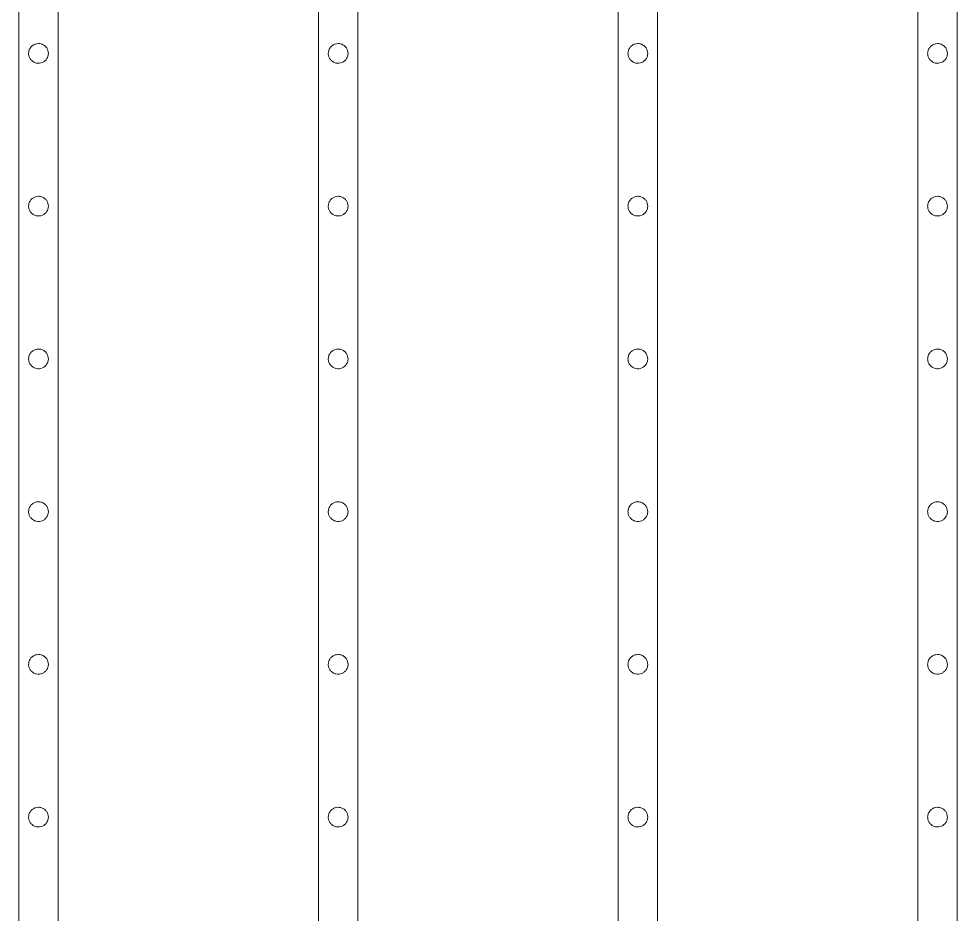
# Model space of a CAD drawing. Header units: millimetres. Extents: x 11948 to 22858, y 1146 to 11361.
# Drawn here: x 14914 to 15866, y 7981 to 8890 of the extents above; entities that cross this region are included whole.
import ezdxf

# ---------------------------------------------------------------- set-up
doc = ezdxf.new("R2010")
doc.units = ezdxf.units.MM
doc.linetypes.add('SLD-Solid', pattern=[0])

msp = doc.modelspace()

# ---------------------------------------------------------------- linework, layer by layer
at = {"linetype": 'SLD-Solid', "lineweight": 0}
for p, q in [((14914.15, 10662.27), (14914.15, 7438.27)), ((14954.15, 7437.27), (14954.15, 10661.27)), ((15218.15, 10662.27), (15218.15, 7438.27)), ((15258.15, 7437.27), (15258.15, 10661.27)), ((15522.15, 10662.27), (15522.15, 7438.27)), ((15562.15, 7437.27), (15562.15, 10661.27)), ((15826.15, 10662.27), (15826.15, 7438.27)), ((15866.15, 7437.27), (15866.15, 10661.27))]:
    msp.add_line(p, q, dxfattribs=at)
for points, knots in [([(14934.15, 8864.77), (14933.09, 8864.67), (14930.99, 8864.47), (14928.16, 8862.97), (14926.25, 8861.07), (14925.1, 8859.14), (14924.28, 8857), (14923.99, 8854.23), (14924.66, 8851.16), (14926.18, 8848.46), (14928.16, 8846.62), (14930.18, 8845.53), (14932.34, 8844.82), (14935.1, 8844.64), (14938.16, 8845.44), (14940.83, 8847.1), (14942.58, 8849.19), (14943.57, 8851.27), (14944.17, 8853.45), (14944.21, 8856.17), (14943.3, 8859.14), (14941.56, 8861.74), (14939.37, 8863.43), (14937.23, 8864.33), (14935.64, 8864.71), (14934.6, 8864.75), (14934.15, 8864.77)], [0, 0, 0, 0, 0.049348, 0.098582, 0.150821, 0.179058, 0.207277, 0.260064, 0.306585, 0.354233, 0.407924, 0.436111, 0.464279, 0.515719, 0.563206, 0.612083, 0.665774, 0.69401, 0.722223, 0.772994, 0.818984, 0.868098, 0.923169, 0.950973, 0.978757, 1, 1, 1, 1]), ([(15238.15, 8864.77), (15237.09, 8864.67), (15234.99, 8864.47), (15232.16, 8862.97), (15230.25, 8861.07), (15229.1, 8859.14), (15228.28, 8857), (15227.99, 8854.23), (15228.66, 8851.16), (15230.18, 8848.46), (15232.16, 8846.62), (15234.18, 8845.53), (15236.34, 8844.82), (15239.1, 8844.64), (15242.16, 8845.44), (15244.83, 8847.1), (15246.58, 8849.19), (15247.57, 8851.27), (15248.17, 8853.45), (15248.21, 8856.17), (15247.3, 8859.14), (15245.56, 8861.74), (15243.37, 8863.43), (15241.23, 8864.33), (15239.64, 8864.71), (15238.6, 8864.75), (15238.15, 8864.77)], [0, 0, 0, 0, 0.04935, 0.098583, 0.150822, 0.179058, 0.207277, 0.260065, 0.306585, 0.354234, 0.407924, 0.436112, 0.464279, 0.51572, 0.563207, 0.612084, 0.665774, 0.69401, 0.722223, 0.772994, 0.818985, 0.868099, 0.92317, 0.950973, 0.978757, 1, 1, 1, 1]), ([(15542.15, 8864.77), (15541.09, 8864.67), (15538.99, 8864.47), (15536.16, 8862.97), (15534.25, 8861.07), (15533.1, 8859.14), (15532.28, 8857), (15531.99, 8854.23), (15532.66, 8851.16), (15534.18, 8848.46), (15536.16, 8846.62), (15538.18, 8845.53), (15540.34, 8844.82), (15543.1, 8844.64), (15546.16, 8845.44), (15548.83, 8847.1), (15550.58, 8849.19), (15551.57, 8851.27), (15552.17, 8853.45), (15552.21, 8856.17), (15551.3, 8859.14), (15549.56, 8861.74), (15547.37, 8863.43), (15545.23, 8864.33), (15543.64, 8864.71), (15542.6, 8864.75), (15542.15, 8864.77)], [0, 0, 0, 0, 0.04935, 0.098583, 0.150822, 0.179058, 0.207277, 0.260065, 0.306585, 0.354234, 0.407924, 0.436112, 0.46428, 0.51572, 0.563207, 0.612084, 0.665774, 0.694011, 0.722223, 0.772994, 0.818985, 0.868099, 0.92317, 0.950973, 0.978757, 1, 1, 1, 1]), ([(15846.15, 8864.77), (15845.09, 8864.67), (15842.99, 8864.47), (15840.16, 8862.97), (15838.25, 8861.07), (15837.1, 8859.14), (15836.28, 8857), (15835.99, 8854.23), (15836.66, 8851.16), (15838.18, 8848.46), (15840.16, 8846.62), (15842.18, 8845.53), (15844.34, 8844.82), (15847.1, 8844.64), (15850.16, 8845.44), (15852.83, 8847.1), (15854.58, 8849.19), (15855.57, 8851.27), (15856.17, 8853.45), (15856.21, 8856.17), (15855.3, 8859.14), (15853.56, 8861.74), (15851.37, 8863.43), (15849.23, 8864.33), (15847.64, 8864.71), (15846.6, 8864.75), (15846.15, 8864.77)], [0, 0, 0, 0, 0.04935, 0.098583, 0.150822, 0.179058, 0.207278, 0.260065, 0.306586, 0.354234, 0.407924, 0.436112, 0.46428, 0.515721, 0.563208, 0.612085, 0.665774, 0.694011, 0.722223, 0.772994, 0.818985, 0.868099, 0.923171, 0.950973, 0.978759, 1, 1, 1, 1]), ([(14934.15, 8709.77), (14933.09, 8709.67), (14930.99, 8709.47), (14928.16, 8707.97), (14926.25, 8706.07), (14925.1, 8704.14), (14924.28, 8702), (14923.99, 8699.23), (14924.66, 8696.16), (14926.18, 8693.46), (14928.16, 8691.62), (14930.18, 8690.53), (14932.34, 8689.82), (14935.1, 8689.64), (14938.16, 8690.44), (14940.83, 8692.1), (14942.58, 8694.19), (14943.57, 8696.27), (14944.17, 8698.45), (14944.21, 8701.17), (14943.3, 8704.14), (14941.56, 8706.74), (14939.37, 8708.43), (14937.23, 8709.33), (14935.64, 8709.71), (14934.6, 8709.75), (14934.15, 8709.77)], [0, 0, 0, 0, 0.049348, 0.098583, 0.15082, 0.179057, 0.207276, 0.260063, 0.306584, 0.354232, 0.407926, 0.43611, 0.464278, 0.515719, 0.563204, 0.612081, 0.665772, 0.694012, 0.722224, 0.772995, 0.818986, 0.8681, 0.923171, 0.950973, 0.978757, 1, 1, 1, 1]), ([(15238.15, 8709.77), (15237.09, 8709.67), (15234.99, 8709.47), (15232.16, 8707.97), (15230.25, 8706.07), (15229.1, 8704.14), (15228.28, 8702), (15227.99, 8699.23), (15228.66, 8696.16), (15230.18, 8693.46), (15232.16, 8691.62), (15234.18, 8690.53), (15236.34, 8689.82), (15239.1, 8689.64), (15242.16, 8690.44), (15244.83, 8692.1), (15246.58, 8694.19), (15247.57, 8696.27), (15248.17, 8698.45), (15248.21, 8701.17), (15247.3, 8704.14), (15245.56, 8706.74), (15243.37, 8708.43), (15241.23, 8709.33), (15239.64, 8709.71), (15238.6, 8709.75), (15238.15, 8709.77)], [0, 0, 0, 0, 0.04935, 0.098585, 0.150821, 0.179057, 0.207276, 0.260063, 0.306584, 0.354232, 0.407925, 0.436111, 0.464279, 0.515719, 0.563205, 0.612082, 0.665773, 0.694012, 0.722225, 0.772995, 0.818986, 0.8681, 0.923171, 0.950973, 0.978757, 1, 1, 1, 1]), ([(15542.15, 8709.77), (15541.09, 8709.67), (15538.99, 8709.47), (15536.16, 8707.97), (15534.25, 8706.07), (15533.1, 8704.14), (15532.28, 8702), (15531.99, 8699.23), (15532.66, 8696.16), (15534.18, 8693.46), (15536.16, 8691.62), (15538.18, 8690.53), (15540.34, 8689.82), (15543.1, 8689.64), (15546.16, 8690.44), (15548.83, 8692.1), (15550.58, 8694.19), (15551.57, 8696.27), (15552.17, 8698.45), (15552.21, 8701.17), (15551.3, 8704.14), (15549.56, 8706.74), (15547.37, 8708.43), (15545.23, 8709.33), (15543.64, 8709.71), (15542.6, 8709.75), (15542.15, 8709.77)], [0, 0, 0, 0, 0.04935, 0.098585, 0.150821, 0.179057, 0.207276, 0.260063, 0.306584, 0.354233, 0.407925, 0.436111, 0.464279, 0.51572, 0.563205, 0.612082, 0.665772, 0.694012, 0.722225, 0.772995, 0.818986, 0.8681, 0.923171, 0.950973, 0.978757, 1, 1, 1, 1]), ([(15846.15, 8709.77), (15845.09, 8709.67), (15842.99, 8709.47), (15840.16, 8707.97), (15838.25, 8706.07), (15837.1, 8704.14), (15836.28, 8702), (15835.99, 8699.23), (15836.66, 8696.16), (15838.18, 8693.46), (15840.16, 8691.62), (15842.18, 8690.53), (15844.34, 8689.82), (15847.1, 8689.64), (15850.16, 8690.44), (15852.83, 8692.1), (15854.58, 8694.19), (15855.57, 8696.27), (15856.17, 8698.45), (15856.21, 8701.17), (15855.3, 8704.14), (15853.56, 8706.74), (15851.37, 8708.43), (15849.23, 8709.33), (15847.64, 8709.71), (15846.6, 8709.75), (15846.15, 8709.77)], [0, 0, 0, 0, 0.04935, 0.098585, 0.150821, 0.179057, 0.207276, 0.260064, 0.306584, 0.354233, 0.407926, 0.436112, 0.46428, 0.51572, 0.563206, 0.612083, 0.665773, 0.694013, 0.722225, 0.772996, 0.818986, 0.8681, 0.923173, 0.950973, 0.978759, 1, 1, 1, 1]), ([(14934.15, 8554.77), (14933.09, 8554.67), (14930.99, 8554.47), (14928.16, 8552.97), (14926.25, 8551.07), (14925.1, 8549.14), (14924.28, 8547), (14923.99, 8544.23), (14924.66, 8541.16), (14926.18, 8538.46), (14928.16, 8536.62), (14930.18, 8535.53), (14932.34, 8534.82), (14935.1, 8534.64), (14938.16, 8535.44), (14940.83, 8537.1), (14942.58, 8539.19), (14943.57, 8541.27), (14944.17, 8543.45), (14944.21, 8546.17), (14943.3, 8549.14), (14941.56, 8551.74), (14939.37, 8553.43), (14937.23, 8554.33), (14935.64, 8554.71), (14934.6, 8554.75), (14934.15, 8554.77)], [0, 0, 0, 0, 0.049348, 0.098583, 0.15082, 0.179057, 0.207276, 0.260063, 0.306584, 0.354235, 0.407926, 0.436111, 0.464279, 0.515719, 0.563205, 0.612082, 0.665773, 0.694012, 0.722225, 0.772996, 0.818983, 0.8681, 0.923171, 0.950973, 0.978757, 1, 1, 1, 1]), ([(15238.15, 8554.77), (15237.09, 8554.67), (15234.99, 8554.47), (15232.16, 8552.97), (15230.25, 8551.07), (15229.1, 8549.14), (15228.28, 8547), (15227.99, 8544.23), (15228.66, 8541.16), (15230.18, 8538.46), (15232.16, 8536.62), (15234.18, 8535.53), (15236.34, 8534.82), (15239.1, 8534.64), (15242.16, 8535.44), (15244.83, 8537.1), (15246.58, 8539.19), (15247.57, 8541.27), (15248.17, 8543.45), (15248.21, 8546.17), (15247.3, 8549.14), (15245.56, 8551.74), (15243.37, 8553.43), (15241.23, 8554.33), (15239.64, 8554.71), (15238.6, 8554.75), (15238.15, 8554.77)], [0, 0, 0, 0, 0.04935, 0.098585, 0.150821, 0.179057, 0.207276, 0.260063, 0.306584, 0.354235, 0.407925, 0.436112, 0.464279, 0.51572, 0.563206, 0.612082, 0.665773, 0.694013, 0.722225, 0.772996, 0.818983, 0.8681, 0.923171, 0.950973, 0.978757, 1, 1, 1, 1]), ([(15542.15, 8554.77), (15541.09, 8554.67), (15538.99, 8554.47), (15536.16, 8552.97), (15534.25, 8551.07), (15533.1, 8549.14), (15532.28, 8547), (15531.99, 8544.23), (15532.66, 8541.16), (15534.18, 8538.46), (15536.16, 8536.62), (15538.18, 8535.53), (15540.34, 8534.82), (15543.1, 8534.64), (15546.16, 8535.44), (15548.83, 8537.1), (15550.58, 8539.19), (15551.57, 8541.27), (15552.17, 8543.45), (15552.21, 8546.17), (15551.3, 8549.14), (15549.56, 8551.74), (15547.37, 8553.43), (15545.23, 8554.33), (15543.64, 8554.71), (15542.6, 8554.75), (15542.15, 8554.77)], [0, 0, 0, 0, 0.04935, 0.098585, 0.150821, 0.179057, 0.207276, 0.260063, 0.306584, 0.354236, 0.407926, 0.436112, 0.46428, 0.51572, 0.563206, 0.612083, 0.665773, 0.694013, 0.722225, 0.772996, 0.818983, 0.8681, 0.923171, 0.950973, 0.978757, 1, 1, 1, 1]), ([(15846.15, 8554.77), (15845.09, 8554.67), (15842.99, 8554.47), (15840.16, 8552.97), (15838.25, 8551.07), (15837.1, 8549.14), (15836.28, 8547), (15835.99, 8544.23), (15836.66, 8541.16), (15838.18, 8538.46), (15840.16, 8536.62), (15842.18, 8535.53), (15844.34, 8534.82), (15847.1, 8534.64), (15850.16, 8535.44), (15852.83, 8537.1), (15854.58, 8539.19), (15855.57, 8541.27), (15856.17, 8543.45), (15856.21, 8546.17), (15855.3, 8549.14), (15853.56, 8551.74), (15851.37, 8553.43), (15849.23, 8554.33), (15847.64, 8554.71), (15846.6, 8554.75), (15846.15, 8554.77)], [0, 0, 0, 0, 0.04935, 0.098585, 0.150821, 0.179057, 0.207276, 0.260064, 0.306584, 0.354236, 0.407926, 0.436112, 0.46428, 0.515721, 0.563207, 0.612083, 0.665773, 0.694013, 0.722225, 0.772996, 0.818983, 0.8681, 0.923173, 0.950973, 0.978759, 1, 1, 1, 1]), ([(14934.15, 8399.77), (14933.09, 8399.67), (14930.99, 8399.47), (14928.16, 8397.97), (14926.25, 8396.07), (14925.1, 8394.14), (14924.28, 8392), (14923.99, 8389.23), (14924.66, 8386.16), (14926.18, 8383.46), (14928.16, 8381.62), (14930.18, 8380.53), (14932.34, 8379.82), (14935.1, 8379.64), (14938.16, 8380.44), (14940.83, 8382.1), (14942.58, 8384.19), (14943.57, 8386.27), (14944.17, 8388.45), (14944.21, 8391.17), (14943.3, 8394.14), (14941.56, 8396.74), (14939.37, 8398.43), (14937.23, 8399.33), (14935.64, 8399.71), (14934.6, 8399.75), (14934.15, 8399.77)], [0, 0, 0, 0, 0.049348, 0.098583, 0.15082, 0.179057, 0.207276, 0.260067, 0.306584, 0.354235, 0.407926, 0.436111, 0.464279, 0.51572, 0.563205, 0.612082, 0.665773, 0.694012, 0.722225, 0.772996, 0.818983, 0.8681, 0.923171, 0.950973, 0.978757, 1, 1, 1, 1]), ([(15238.15, 8399.77), (15237.09, 8399.67), (15234.99, 8399.47), (15232.16, 8397.97), (15230.25, 8396.07), (15229.1, 8394.14), (15228.28, 8392), (15227.99, 8389.23), (15228.66, 8386.16), (15230.18, 8383.46), (15232.16, 8381.62), (15234.18, 8380.53), (15236.34, 8379.82), (15239.1, 8379.64), (15242.16, 8380.44), (15244.83, 8382.1), (15246.58, 8384.19), (15247.57, 8386.27), (15248.17, 8388.45), (15248.21, 8391.17), (15247.3, 8394.14), (15245.56, 8396.74), (15243.37, 8398.43), (15241.23, 8399.33), (15239.64, 8399.71), (15238.6, 8399.75), (15238.15, 8399.77)], [0, 0, 0, 0, 0.049349, 0.098585, 0.150821, 0.179057, 0.207276, 0.260067, 0.306583, 0.354235, 0.407925, 0.436111, 0.46428, 0.51572, 0.563206, 0.612083, 0.665774, 0.694013, 0.722226, 0.772996, 0.818983, 0.8681, 0.923171, 0.950973, 0.978757, 1, 1, 1, 1]), ([(15542.15, 8399.77), (15541.09, 8399.67), (15538.99, 8399.47), (15536.16, 8397.97), (15534.25, 8396.07), (15533.1, 8394.14), (15532.28, 8392), (15531.99, 8389.23), (15532.66, 8386.16), (15534.18, 8383.46), (15536.16, 8381.62), (15538.18, 8380.53), (15540.34, 8379.82), (15543.1, 8379.64), (15546.16, 8380.44), (15548.83, 8382.1), (15550.58, 8384.19), (15551.57, 8386.27), (15552.17, 8388.45), (15552.21, 8391.17), (15551.3, 8394.14), (15549.56, 8396.74), (15547.37, 8398.43), (15545.23, 8399.33), (15543.64, 8399.71), (15542.6, 8399.75), (15542.15, 8399.77)], [0, 0, 0, 0, 0.049349, 0.098585, 0.15082, 0.179057, 0.207276, 0.260067, 0.306584, 0.354236, 0.407926, 0.436112, 0.464281, 0.515721, 0.563207, 0.612083, 0.665773, 0.694013, 0.722226, 0.772996, 0.818983, 0.8681, 0.923171, 0.950973, 0.978757, 1, 1, 1, 1]), ([(15846.15, 8399.77), (15845.09, 8399.67), (15842.99, 8399.47), (15840.16, 8397.97), (15838.25, 8396.07), (15837.1, 8394.14), (15836.28, 8392), (15835.99, 8389.23), (15836.66, 8386.16), (15838.18, 8383.46), (15840.16, 8381.62), (15842.18, 8380.53), (15844.34, 8379.82), (15847.1, 8379.64), (15850.16, 8380.44), (15852.83, 8382.1), (15854.58, 8384.19), (15855.57, 8386.27), (15856.17, 8388.45), (15856.21, 8391.17), (15855.3, 8394.14), (15853.56, 8396.74), (15851.37, 8398.43), (15849.23, 8399.33), (15847.64, 8399.71), (15846.6, 8399.75), (15846.15, 8399.77)], [0, 0, 0, 0, 0.049349, 0.098585, 0.150821, 0.179057, 0.207276, 0.260067, 0.306584, 0.354236, 0.407926, 0.436112, 0.464281, 0.515721, 0.563207, 0.612084, 0.665773, 0.694013, 0.722226, 0.772996, 0.818983, 0.8681, 0.923173, 0.950973, 0.978759, 1, 1, 1, 1]), ([(14934.15, 8244.77), (14933.09, 8244.67), (14930.99, 8244.47), (14928.16, 8242.97), (14926.25, 8241.07), (14925.1, 8239.14), (14924.28, 8237), (14923.99, 8234.23), (14924.66, 8231.16), (14926.18, 8228.46), (14928.16, 8226.62), (14930.18, 8225.53), (14932.34, 8224.82), (14935.1, 8224.64), (14938.16, 8225.44), (14940.83, 8227.1), (14942.58, 8229.19), (14943.57, 8231.27), (14944.17, 8233.45), (14944.21, 8236.17), (14943.3, 8239.14), (14941.56, 8241.74), (14939.37, 8243.43), (14937.23, 8244.33), (14935.64, 8244.71), (14934.6, 8244.75), (14934.15, 8244.77)], [0, 0, 0, 0, 0.049348, 0.098582, 0.150819, 0.179059, 0.207275, 0.260066, 0.306583, 0.354234, 0.407925, 0.43611, 0.464279, 0.515719, 0.563205, 0.612082, 0.665773, 0.694013, 0.722225, 0.772996, 0.818983, 0.868097, 0.923171, 0.950972, 0.978757, 1, 1, 1, 1]), ([(15238.15, 8244.77), (15237.09, 8244.67), (15234.99, 8244.47), (15232.16, 8242.97), (15230.25, 8241.07), (15229.1, 8239.14), (15228.28, 8237), (15227.99, 8234.23), (15228.66, 8231.16), (15230.18, 8228.46), (15232.16, 8226.62), (15234.18, 8225.53), (15236.34, 8224.82), (15239.1, 8224.64), (15242.16, 8225.44), (15244.83, 8227.1), (15246.58, 8229.19), (15247.57, 8231.27), (15248.17, 8233.45), (15248.21, 8236.17), (15247.3, 8239.14), (15245.56, 8241.74), (15243.37, 8243.43), (15241.23, 8244.33), (15239.64, 8244.71), (15238.6, 8244.75), (15238.15, 8244.77)], [0, 0, 0, 0, 0.04935, 0.098584, 0.15082, 0.179059, 0.207275, 0.260066, 0.306583, 0.354235, 0.407925, 0.436111, 0.46428, 0.51572, 0.563206, 0.612083, 0.665774, 0.694013, 0.722226, 0.772996, 0.818984, 0.868098, 0.923171, 0.950973, 0.978757, 1, 1, 1, 1]), ([(15542.15, 8244.77), (15541.09, 8244.67), (15538.99, 8244.47), (15536.16, 8242.97), (15534.25, 8241.07), (15533.1, 8239.14), (15532.28, 8237), (15531.99, 8234.23), (15532.66, 8231.16), (15534.18, 8228.46), (15536.16, 8226.62), (15538.18, 8225.53), (15540.34, 8224.82), (15543.1, 8224.64), (15546.16, 8225.44), (15548.83, 8227.1), (15550.58, 8229.19), (15551.57, 8231.27), (15552.17, 8233.45), (15552.21, 8236.17), (15551.3, 8239.14), (15549.56, 8241.74), (15547.37, 8243.43), (15545.23, 8244.33), (15543.64, 8244.71), (15542.6, 8244.75), (15542.15, 8244.77)], [0, 0, 0, 0, 0.04935, 0.098584, 0.15082, 0.179059, 0.207275, 0.260066, 0.306583, 0.354235, 0.407925, 0.436111, 0.46428, 0.51572, 0.563206, 0.612083, 0.665773, 0.694013, 0.722226, 0.772997, 0.818984, 0.868098, 0.923171, 0.950973, 0.978757, 1, 1, 1, 1]), ([(15846.15, 8244.77), (15845.09, 8244.67), (15842.99, 8244.47), (15840.16, 8242.97), (15838.25, 8241.07), (15837.1, 8239.14), (15836.28, 8237), (15835.99, 8234.23), (15836.66, 8231.16), (15838.18, 8228.46), (15840.16, 8226.62), (15842.18, 8225.53), (15844.34, 8224.82), (15847.1, 8224.64), (15850.16, 8225.44), (15852.83, 8227.1), (15854.58, 8229.19), (15855.57, 8231.27), (15856.17, 8233.45), (15856.21, 8236.17), (15855.3, 8239.14), (15853.56, 8241.74), (15851.37, 8243.43), (15849.23, 8244.33), (15847.64, 8244.71), (15846.6, 8244.75), (15846.15, 8244.77)], [0, 0, 0, 0, 0.04935, 0.098584, 0.15082, 0.179059, 0.207275, 0.260066, 0.306583, 0.354235, 0.407925, 0.436112, 0.464281, 0.515721, 0.563207, 0.612084, 0.665774, 0.694014, 0.722226, 0.772997, 0.818984, 0.868098, 0.923172, 0.950973, 0.978759, 1, 1, 1, 1]), ([(14934.15, 8089.77), (14933.09, 8089.67), (14930.99, 8089.47), (14928.16, 8087.97), (14926.25, 8086.07), (14925.1, 8084.14), (14924.28, 8082), (14923.99, 8079.23), (14924.66, 8076.16), (14926.18, 8073.46), (14928.16, 8071.62), (14930.18, 8070.53), (14932.34, 8069.82), (14935.1, 8069.64), (14938.16, 8070.44), (14940.83, 8072.1), (14942.58, 8074.19), (14943.57, 8076.27), (14944.17, 8078.45), (14944.21, 8081.17), (14943.3, 8084.14), (14941.56, 8086.74), (14939.37, 8088.43), (14937.23, 8089.33), (14935.64, 8089.71), (14934.6, 8089.75), (14934.15, 8089.77)], [0, 0, 0, 0, 0.049348, 0.098582, 0.15082, 0.179059, 0.207275, 0.260066, 0.306583, 0.354234, 0.407926, 0.43611, 0.464279, 0.51572, 0.563206, 0.612083, 0.665774, 0.694013, 0.722226, 0.772997, 0.818984, 0.868098, 0.923169, 0.950972, 0.978757, 1, 1, 1, 1]), ([(15238.15, 8089.77), (15237.09, 8089.67), (15234.99, 8089.47), (15232.16, 8087.97), (15230.25, 8086.07), (15229.1, 8084.14), (15228.28, 8082), (15227.99, 8079.23), (15228.66, 8076.16), (15230.18, 8073.46), (15232.16, 8071.62), (15234.18, 8070.53), (15236.34, 8069.82), (15239.1, 8069.64), (15242.16, 8070.44), (15244.83, 8072.1), (15246.58, 8074.19), (15247.57, 8076.27), (15248.17, 8078.45), (15248.21, 8081.17), (15247.3, 8084.14), (15245.56, 8086.74), (15243.37, 8088.43), (15241.23, 8089.33), (15239.64, 8089.71), (15238.6, 8089.75), (15238.15, 8089.77)], [0, 0, 0, 0, 0.04935, 0.098584, 0.15082, 0.179059, 0.207275, 0.260066, 0.306583, 0.354235, 0.407925, 0.436111, 0.46428, 0.51572, 0.563206, 0.612083, 0.665774, 0.694014, 0.722226, 0.772997, 0.818984, 0.868098, 0.923169, 0.950972, 0.978757, 1, 1, 1, 1]), ([(15542.15, 8089.77), (15541.09, 8089.67), (15538.99, 8089.47), (15536.16, 8087.97), (15534.25, 8086.07), (15533.1, 8084.14), (15532.28, 8082), (15531.99, 8079.23), (15532.66, 8076.16), (15534.18, 8073.46), (15536.16, 8071.62), (15538.18, 8070.53), (15540.34, 8069.82), (15543.1, 8069.64), (15546.16, 8070.44), (15548.83, 8072.1), (15550.58, 8074.19), (15551.57, 8076.27), (15552.17, 8078.45), (15552.21, 8081.17), (15551.3, 8084.14), (15549.56, 8086.74), (15547.37, 8088.43), (15545.23, 8089.33), (15543.64, 8089.71), (15542.6, 8089.75), (15542.15, 8089.77)], [0, 0, 0, 0, 0.04935, 0.098584, 0.15082, 0.179059, 0.207275, 0.260066, 0.306583, 0.354235, 0.407925, 0.436112, 0.464281, 0.515721, 0.563207, 0.612084, 0.665774, 0.694014, 0.722226, 0.772997, 0.818984, 0.868098, 0.923169, 0.950973, 0.978757, 1, 1, 1, 1]), ([(15846.15, 8089.77), (15845.09, 8089.67), (15842.99, 8089.47), (15840.16, 8087.97), (15838.25, 8086.07), (15837.1, 8084.14), (15836.28, 8082), (15835.99, 8079.23), (15836.66, 8076.16), (15838.18, 8073.46), (15840.16, 8071.62), (15842.18, 8070.53), (15844.34, 8069.82), (15847.1, 8069.64), (15850.16, 8070.44), (15852.83, 8072.1), (15854.58, 8074.19), (15855.57, 8076.27), (15856.17, 8078.45), (15856.21, 8081.17), (15855.3, 8084.14), (15853.56, 8086.74), (15851.37, 8088.43), (15849.23, 8089.33), (15847.64, 8089.71), (15846.6, 8089.75), (15846.15, 8089.77)], [0, 0, 0, 0, 0.04935, 0.098584, 0.15082, 0.17906, 0.207275, 0.260066, 0.306584, 0.354236, 0.407926, 0.436112, 0.464281, 0.515721, 0.563207, 0.612084, 0.665774, 0.694014, 0.722226, 0.772997, 0.818984, 0.868098, 0.923171, 0.950973, 0.978759, 1, 1, 1, 1])]:
    msp.add_open_spline(points, degree=3, knots=knots, dxfattribs=at)

doc.saveas('drawing.dxf')
